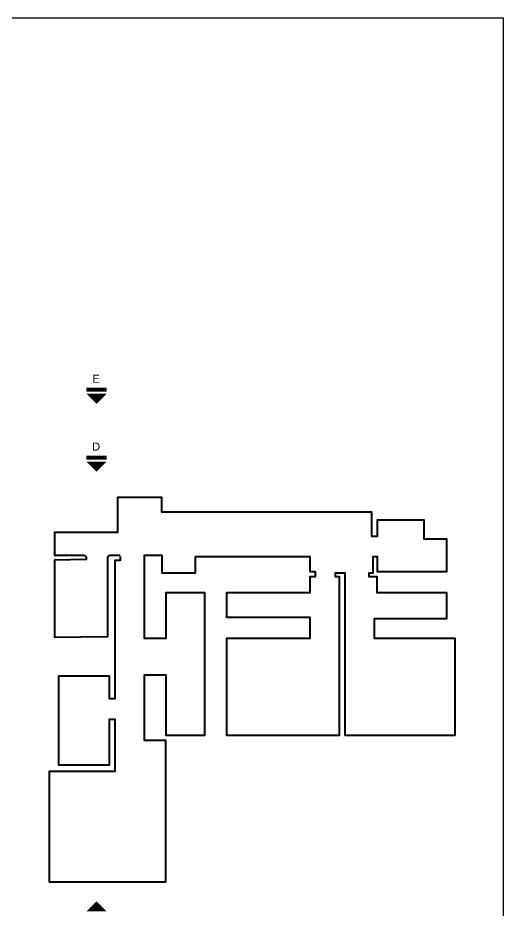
# Model space of a CAD drawing. Header units: millimetres. Extents: x 898 to 1196, y 229 to 443.
# Drawn here: x 1177.92 to 1195.97, y 336.93 to 370.13 of the extents above; entities that cross this region are included whole.
import ezdxf
from ezdxf.enums import TextEntityAlignment as Align

# ---------------------------------------------------------------- set-up
doc = ezdxf.new("R2010")
doc.units = ezdxf.units.MM
doc.layers.get('DEFPOINTS').update_dxf_attribs({"color": 53})
for name, color, linetype, lineweight in [('p mur', 7, 'Continuous', 40), ('p symbole', 6, 'Continuous', 20), ('p texte', 7, 'Continuous', 15)]:
    doc.layers.add(name, color=color, linetype=linetype, lineweight=lineweight)
doc.styles.add('ARIAL', font='Arial.ttf', dxfattribs={"height": 0.1})

msp = doc.modelspace()

# ---------------------------------------------------------------- linework, layer by layer
at = {"layer": 'DEFPOINTS'}
msp.add_lwpolyline([(1140.728, 370.134), (1195.968, 370.134), (1195.968, 320.134), (1140.728, 320.134)], close=True, dxfattribs=at)
at = {"layer": 'p mur'}
msp.add_lwpolyline([(1181.73, 350.087), (1181.73, 349.937), (1181.53, 349.937), (1181.53, 344.787), (1181.33, 344.787), (1181.33, 345.637), (1179.43, 345.637), (1179.43, 342.337), (1181.33, 342.337), (1181.33, 344.037), (1181.53, 344.037), (1181.53, 342.087), (1179.08, 342.087), (1179.08, 337.987), (1183.43, 337.987), (1183.43, 343.237), (1182.63, 343.237), (1182.63, 345.687), (1183.43, 345.687), (1183.43, 343.437), (1184.88, 343.437), (1184.88, 348.737), (1183.43, 348.737), (1183.43, 347.037), (1182.63, 347.037), (1182.63, 350.137), (1183.28, 350.137), (1183.28, 349.487), (1184.53, 349.487), (1184.53, 350.087), (1188.78, 350.087), (1188.78, 349.537), (1188.98, 349.537), (1188.98, 349.337), (1188.78, 349.337), (1188.78, 348.737), (1185.68, 348.737), (1185.68, 347.837), (1188.78, 347.837), (1188.78, 347.037), (1185.68, 347.037), (1185.68, 343.437), (1189.88, 343.437), (1189.88, 349.337), (1189.73, 349.337), (1189.73, 349.487), (1190.08, 349.487), (1190.08, 343.437), (1194.18, 343.437), (1194.18, 347.037), (1191.18, 347.037), (1191.18, 347.787), (1193.88, 347.787), (1193.88, 348.737), (1191.28, 348.737), (1191.28, 349.337), (1190.98, 349.337), (1190.98, 349.487), (1191.13, 349.487), (1191.13, 350.087), (1191.28, 350.087), (1191.28, 349.537), (1193.88, 349.537), (1193.88, 350.737), (1193.03, 350.737), (1193.03, 351.437), (1191.28, 351.437), (1191.28, 350.837), (1191.08, 350.837), (1191.08, 351.737), (1183.28, 351.737), (1183.28, 352.287), (1181.63, 352.287), (1181.63, 350.987), (1179.28, 350.987), (1179.28, 350.137), (1180.374, 350.137, -0.443738), (1180.463, 350.038), (1180.457, 349.978), (1179.288, 349.951), (1179.29, 347.092), (1181.265, 347.109), (1181.263, 350.047, -0.414485), (1181.353, 350.137), (1181.73, 350.137)], format="xyb", dxfattribs=at)
at = {"layer": 'p symbole', "color": 252, "true_color": 0x939598, "const_width": 0.15}
for points in [[(1180.473, 356.297), (1181.223, 356.297)], [(1180.473, 353.771), (1181.223, 353.771)]]:
    msp.add_lwpolyline(points, dxfattribs=at)
at = {"layer": 'p symbole', "color": 252, "true_color": 0x939598}
for points in [[(1180.848, 356.147, 0.75, 0, 0), (1180.848, 355.772, 0, 0, 0)], [(1180.848, 353.621, 0.75, 0, 0), (1180.848, 353.246, 0, 0, 0)], [(1180.848, 336.884, 0.75, 0, 0), (1180.848, 337.259, 0, 0, 0)]]:
    msp.add_lwpolyline(points, format="xyseb", dxfattribs=at)

# ---------------------------------------------------------------- texts
at = {"layer": 'p texte', "style": 'ARIAL'}
for s, p in [('E', (1180.83, 356.704)), ('D', (1180.83, 354.178))]:
    msp.add_text(s, height=0.3, dxfattribs=at).set_placement(p, align=Align.MIDDLE)

doc.saveas('drawing.dxf')
